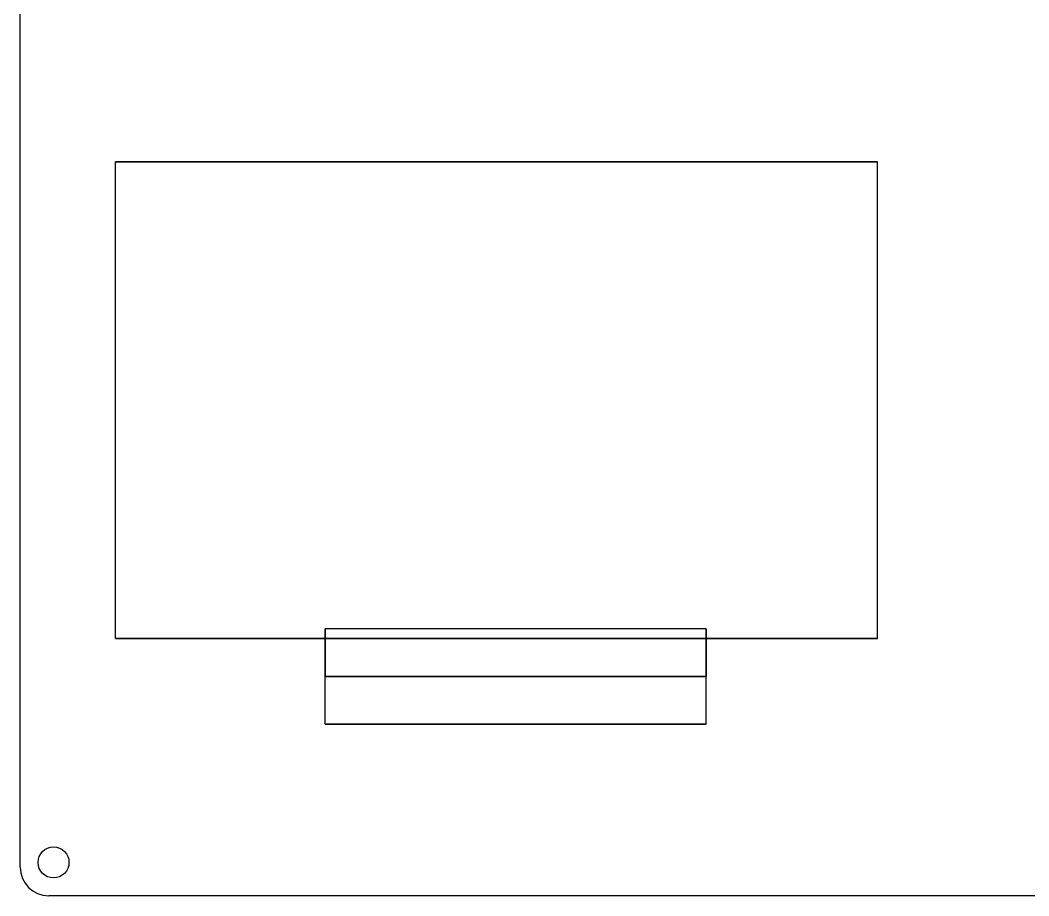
# Model space of a CAD drawing. Header units: millimetres. Extents: x -94 to 94, y -92 to 96.
# Drawn here: x -94 to 11.9, y -92 to -0.1 of the extents above; entities that cross this region are included whole.
import ezdxf

# ---------------------------------------------------------------- set-up
doc = ezdxf.new("R2010")
doc.units = ezdxf.units.MM
doc.layers.add('Fillet', color=7, linetype='CONTINUOUS')

msp = doc.modelspace()

# ---------------------------------------------------------------- linework, layer by layer
at = {"layer": 'Fillet'}
for p, q in [((-94, -89), (-94, 92)), ((-94, -89, 4), (-94, 92, 4)), ((-94, -89), (-94, 92)), ((-94, -89, 4), (-94, 92, 4)), ((-84, -65), (-84, -15)), ((-84, -15), (-4, -15)), ((-84, -65, 4), (-84, -15, 4)), ((-84, -15), (-84, -15, 4)), ((-84, -65), (-84, -15)), ((-4, -15, 4), (-84, -15, 4)), ((-84, -15), (-84, -15, 4)), ((-84, -15), (-4, -15)), ((-84, -65, 4), (-84, -15, 4)), ((-4, -15, 4), (-84, -15, 4)), ((-4, -65), (-4, -15)), ((-4, -15), (-4, -15, 4)), ((-4, -65, 4), (-4, -15, 4)), ((-4, -15), (-4, -15, 4)), ((-4, -65), (-4, -15)), ((-4, -65, 4), (-4, -15, 4)), ((-22, -64, -11), (-62, -64, -11)), ((-62, -64, -11), (-62, -69, -9)), ((-62, -64, -11), (-62, -64, -13)), ((-62, -74, -13), (-62, -64, -13)), ((-62, -64, -11), (-62, -69, -9)), ((-62, -64, -11), (-62, -64, -13)), ((-22, -64, -11), (-62, -64, -11)), ((-22, -64, -13), (-62, -64, -13)), ((-22, -64, -13), (-62, -64, -13)), ((-62, -74, -13), (-62, -64, -13)), ((-22, -64, -11), (-22, -64, -13)), ((-22, -74, -13), (-22, -64, -13)), ((-22, -64, -11), (-22, -69, -9)), ((-22, -64, -11), (-22, -69, -9)), ((-22, -64, -11), (-22, -64, -13)), ((-22, -74, -13), (-22, -64, -13)), ((-84, -65), (-4, -65)), ((-84, -65), (-84, -65, 4)), ((-4, -65, 4), (-84, -65, 4)), ((-84, -65), (-84, -65, 4)), ((-84, -65), (-4, -65)), ((-4, -65, 4), (-84, -65, 4)), ((-4, -65), (-4, -65, 4)), ((-4, -65), (-4, -65, 4)), ((-62, -74), (-62, -69)), ((-62, -69), (-22, -69)), ((-62, -69), (-62, -69, -9)), ((-22, -69, -9), (-62, -69, -9)), ((-62, -69), (-22, -69)), ((-62, -74, -9), (-62, -69, -9)), ((-62, -69), (-62, -69, -9)), ((-62, -74), (-62, -69)), ((-22, -69, -9), (-62, -69, -9)), ((-62, -74, -9), (-62, -69, -9)), ((-22, -74), (-22, -69)), ((-22, -74, -9), (-22, -69, -9)), ((-22, -69), (-22, -69, -9)), ((-22, -74), (-22, -69)), ((-22, -69), (-22, -69, -9)), ((-22, -74, -9), (-22, -69, -9)), ((-62, -74), (-22, -74)), ((-62, -74), (-62, -74, -9)), ((-22, -74, -9), (-62, -74, -9)), ((-62, -74), (-22, -74)), ((-62, -74), (-62, -74, -9)), ((-22, -74, -9), (-62, -74, -9)), ((-62, -74, -9), (-62, -74, -13)), ((-22, -74, -13), (-62, -74, -13)), ((-62, -74, -9), (-62, -74, -13)), ((-22, -74, -13), (-62, -74, -13)), ((-22, -74), (-22, -74, -9)), ((-22, -74), (-22, -74, -9)), ((-22, -74, -9), (-22, -74, -13)), ((-22, -74, -9), (-22, -74, -13)), ((-88.875, -88.5), (-88.875, -88.5, 4)), ((-88.875, -88.5), (-88.875, -88.5, 4)), ((-94, -89), (-94, -89, 4)), ((-94, -89), (-94, -89, 4)), ((91, -92), (-91, -92)), ((-91, -92), (-91, -92, 4)), ((91, -92, 4), (-91, -92, 4)), ((-91, -92), (-91, -92, 4)), ((91, -92), (-91, -92)), ((91, -92, 4), (-91, -92, 4))]:
    msp.add_line(p, q, dxfattribs=at)
msp.add_circle((-90.5, -88.5), 1.625, dxfattribs=at)
msp.add_circle((-90.5, -88.5), 1.625, dxfattribs=at)
msp.add_circle((-90.5, -88.5), 1.625, dxfattribs=at)
msp.add_circle((-90.5, -88.5), 1.625, dxfattribs=at)
for centre in [(-91, -89), (-91, -89), (-91, -89, 4), (-91, -89, 4)]:
    msp.add_arc(centre, 3, 180, -90, dxfattribs=at)

doc.saveas('drawing.dxf')
